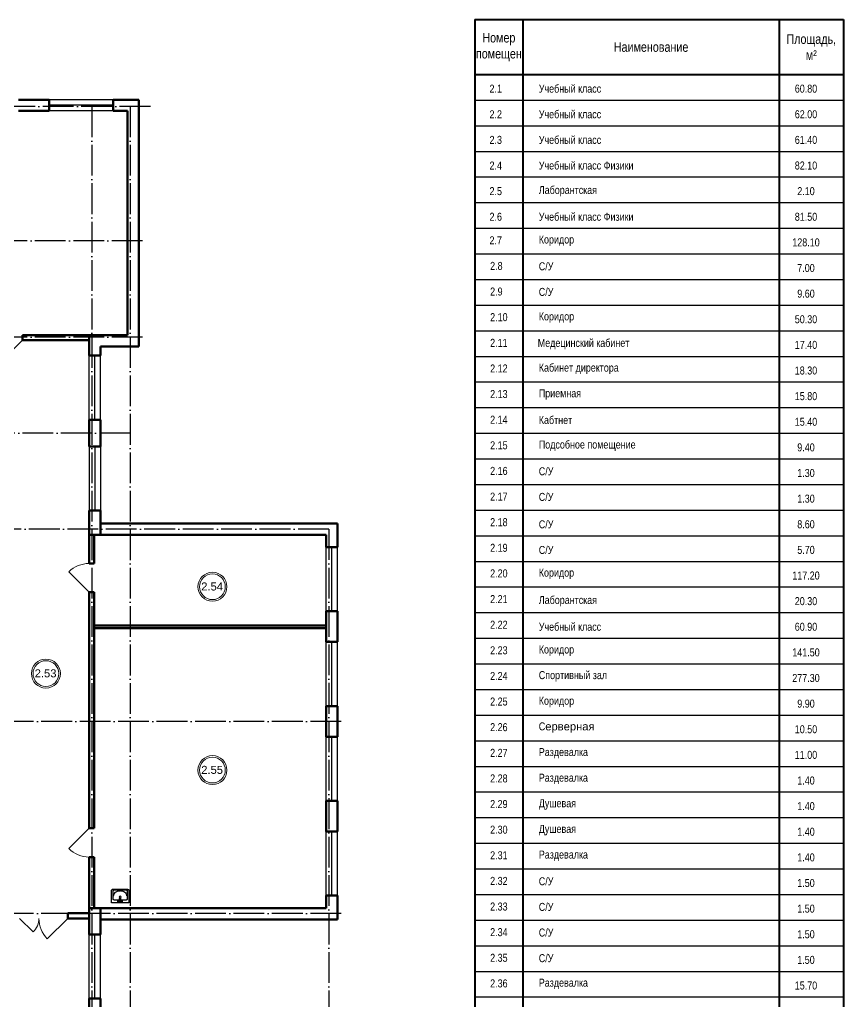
# Model space of a CAD drawing. Header units: millimetres. Extents: x 1982 to 10001982, y -1005230 to 4320529.
# Drawn here: x 2424440 to 2450145, y 1149484 to 1180134 of the extents above; entities that cross this region are included whole.
import ezdxf
from ezdxf.enums import TextEntityAlignment as Align

# ---------------------------------------------------------------- set-up
doc = ezdxf.new("R2010")
doc.units = ezdxf.units.MM
doc.linetypes.add('ACAD_ISO04W100', pattern=[30, 24, -3, 0, -3])
doc.layers.add('Двери', color=250, linetype='Continuous', lineweight=5)
doc.layers.add('Стены', color=7, linetype='Continuous', lineweight=50)
for name, color, linetype in [('Окна', 127, 'Continuous'), ('Оси', 30, 'Continuous'), ('размеры оси', 163, 'Continuous')]:
    doc.layers.add(name, color=color, linetype=linetype)
doc.styles.add('_ТАБЛИЧНЫЙ(1-100)', font='arial.ttf', dxfattribs={"width": 0.8, "height": 300})
doc.styles.add('Style-Arial', font='arial.ttf')

# ---------------------------------------------------------------- blocks, each defined once
blk = doc.blocks.new('Rac7')
at = {"color": 0}
for p, q in [((-39501, -24232), (-39501, -23830)), ((-39474, -23808), (-38988, -23808)), ((-39457, -23859), (-39457, -24115)), ((-39032, -23838), (-39430, -23838)), ((-39221, -23855), (-39241, -23855)), ((-39005, -24115), (-39005, -23859)), ((-39005, -23859), (-39005, -23859)), ((-38961, -23830), (-38961, -24232)), ((-39430, -24136), (-39253, -24136)), ((-39297, -24164), (-39253, -24164)), ((-39297, -24194), (-39297, -24164)), ((-39165, -24194), (-39297, -24194)), ((-39253, -24186), (-39253, -24094)), ((-39253, -24186), (-39209, -24186)), ((-39209, -24186), (-39209, -24094)), ((-39209, -24136), (-39032, -24136)), ((-39209, -24164), (-39165, -24164)), ((-39165, -24164), (-39165, -24194)), ((-38961, -24232), (-39501, -24232))]:
    blk.add_line(p, q, dxfattribs=at)
at = {"color": 0, "extrusion": (0, 0, -1)}
for centre, major_axis, start_param, end_param in [((-39474, -23830), (-27, 0), 0, 1.570796), ((-39430, -23859), (-27, 0), 0, 1.570796), ((-39241, -24007), (-194, 0), 0, 1.570796), ((-39221, -24007), (-194, 0), 1.570796, 3.141593), ((-39032, -23859), (-27, 0), 1.570796, 3.141593), ((-38988, -23830), (-27, 0), 1.570796, 3.141593), ((-39430, -24115), (-27, 0), -1.570796, 0), ((-39231, -24104), (-25.3, 0), 0.552816, 2.588777), ((-39032, -24115), (-27, 0), -3.141593, -1.570796)]:
    blk.add_ellipse(centre, major_axis=major_axis, ratio=0.785714, start_param=start_param, end_param=end_param, dxfattribs=at)
blk.add_ellipse((-39231, -24048), major_axis=(-27.9, 0), ratio=0.785714, dxfattribs=at)

msp = doc.modelspace()

# ---------------------------------------------------------------- linework, layer by layer
at = {"color": 0, "linetype": 'ByBlock', "lineweight": 40}
for p, q in [((2438644.978, 1180133.625), (2450144.978, 1180133.625)), ((2438644.978, 1180133.625), (2438644.978, 1148021.199)), ((2440144.978, 1180133.625), (2440144.978, 1148021.199)), ((2448144.978, 1180133.625), (2448144.978, 1148021.199)), ((2450144.978, 1180133.625), (2450144.978, 1148021.199)), ((2438644.978, 1178421.199), (2450144.978, 1178421.199))]:
    msp.add_line(p, q, dxfattribs=at)
at = {"color": 0, "linetype": 'ByBlock', "lineweight": -2}
for p, q in [((2438644.978, 1177621.199), (2450144.978, 1177621.199)), ((2438644.978, 1176821.199), (2450144.978, 1176821.199)), ((2438644.978, 1176021.199), (2450144.978, 1176021.199)), ((2438644.978, 1175221.199), (2450144.978, 1175221.199)), ((2438644.978, 1174421.199), (2450144.978, 1174421.199)), ((2438644.978, 1173621.199), (2450144.978, 1173621.199)), ((2438644.978, 1172821.199), (2450144.978, 1172821.199)), ((2438644.978, 1172021.199), (2450144.978, 1172021.199)), ((2438644.978, 1171221.199), (2450144.978, 1171221.199)), ((2438644.978, 1170421.199), (2450144.978, 1170421.199)), ((2438644.978, 1169621.199), (2450144.978, 1169621.199)), ((2438644.978, 1168821.199), (2450144.978, 1168821.199)), ((2438644.978, 1168021.199), (2450144.978, 1168021.199)), ((2438644.978, 1167221.199), (2450144.978, 1167221.199)), ((2438644.978, 1166421.199), (2450144.978, 1166421.199)), ((2438644.978, 1165621.199), (2450144.978, 1165621.199)), ((2438644.978, 1164821.199), (2450144.978, 1164821.199)), ((2438644.978, 1164021.199), (2450144.978, 1164021.199)), ((2438644.978, 1163221.199), (2450144.978, 1163221.199)), ((2438644.978, 1162421.199), (2450144.978, 1162421.199)), ((2438644.978, 1161621.199), (2450144.978, 1161621.199)), ((2438644.978, 1160821.199), (2450144.978, 1160821.199)), ((2438644.978, 1160021.199), (2450144.978, 1160021.199)), ((2438644.978, 1159221.199), (2450144.978, 1159221.199)), ((2438644.978, 1158421.199), (2450144.978, 1158421.199)), ((2438644.978, 1157621.199), (2450144.978, 1157621.199)), ((2438644.978, 1156821.199), (2450144.978, 1156821.199)), ((2438644.978, 1156021.199), (2450144.978, 1156021.199)), ((2438644.978, 1155221.199), (2450144.978, 1155221.199)), ((2438644.978, 1154421.199), (2450144.978, 1154421.199)), ((2438644.978, 1153621.199), (2450144.978, 1153621.199)), ((2438644.978, 1152821.199), (2450144.978, 1152821.199)), ((2438644.978, 1152021.199), (2450144.978, 1152021.199)), ((2438644.978, 1151221.199), (2450144.978, 1151221.199)), ((2438644.978, 1150421.199), (2450144.978, 1150421.199)), ((2438644.978, 1149621.199), (2450144.978, 1149621.199))]:
    msp.add_line(p, q, dxfattribs=at)
msp.add_line((2434010.421, 1152394.059), (2426610.421, 1152394.059))
at = {"color": 7, "linetype": 'Continuous', "lineweight": 13}
for centre, radius in [((2430456.897, 1162429.112), 452.013), ((2430456.897, 1162429.112), 402.013), ((2425260.017, 1159717.807), 452.013), ((2425260.017, 1159717.807), 402.013), ((2430456.897, 1156704.243), 452.013), ((2430456.897, 1156704.243), 402.013)]:
    msp.add_circle(centre, radius, dxfattribs=at)
at = {"layer": 'Двери'}
for p, q in [((2424529.252, 1170124.059), (2423892.856, 1169487.663)), ((2426610.425, 1162255.834), (2425974.026, 1162892.233)), ((2426610.425, 1154890.011), (2425974.026, 1154253.612)), ((2424440.421, 1152074.059), (2424864.685, 1151649.795)), ((2425940.421, 1152074.059), (2425304.025, 1151437.663))]:
    msp.add_line(p, q, dxfattribs=at)
for centre, radius, start, end in [((2426610.425, 1162255.834), 900.004, 90, 135), ((2426610.425, 1154890.011), 900.004, 225, 270), ((2424440.421, 1152074.059), 600, 315, 0), ((2425940.421, 1152074.059), 900, 180, 225)]:
    msp.add_arc(centre, radius, start, end, dxfattribs=at)
at = {"layer": 'Окна'}
for p, q in [((2427360.421, 1177634.059), (2425360.421, 1177634.059)), ((2427360.421, 1177459.059), (2425360.421, 1177459.059)), ((2427360.421, 1177284.059), (2425360.421, 1177284.059)), ((2426610.421, 1167644.059), (2426610.421, 1169644.059)), ((2426785.421, 1167644.059), (2426785.421, 1169644.059)), ((2426960.421, 1167644.059), (2426960.421, 1169644.059)), ((2426610.421, 1167534.059), (2426610.421, 1167644.059)), ((2426960.421, 1167534.059), (2426960.421, 1167644.059)), ((2426610.421, 1166804.059), (2426610.421, 1164804.059)), ((2426785.421, 1166804.059), (2426785.421, 1164804.059)), ((2426960.421, 1166804.059), (2426960.421, 1164804.059)), ((2434010.421, 1161664.059), (2434010.421, 1163664.059)), ((2434185.421, 1161664.059), (2434185.421, 1163664.059)), ((2434360.421, 1161664.059), (2434360.421, 1163664.059)), ((2434010.421, 1158704.059), (2434010.421, 1160704.059)), ((2434185.421, 1158704.059), (2434185.421, 1160704.059)), ((2434360.421, 1158704.059), (2434360.421, 1160704.059)), ((2434010.421, 1155744.059), (2434010.421, 1157744.059)), ((2434185.421, 1155744.059), (2434185.421, 1157744.059)), ((2434360.421, 1155744.059), (2434360.421, 1157744.059)), ((2434010.421, 1152784.059), (2434010.421, 1154784.059)), ((2434185.421, 1152784.059), (2434185.421, 1154784.059)), ((2434360.421, 1152784.059), (2434360.421, 1154784.059)), ((2426610.421, 1149574.059), (2426610.421, 1151574.059)), ((2426785.421, 1149574.059), (2426785.421, 1151574.059)), ((2426960.421, 1149574.059), (2426960.421, 1151574.059))]:
    msp.add_line(p, q, dxfattribs=at)
at = {"layer": 'Оси', "linetype": 'ACAD_ISO04W100', "ltscale": 40}
for p, q in [((2428521.122, 1177424.059), (2343540.724, 1177424.059)), ((2426690.421, 1177424.059), (2426690.421, 1133402.682)), ((2427890.421, 1177424.059), (2427890.421, 1133402.682)), ((2428276.32, 1173224.059), (2343540.724, 1173224.059)), ((2428276.32, 1170224.059), (2343540.724, 1170224.059)), ((2427890.421, 1167224.059), (2343540.724, 1167224.059)), ((2434090.421, 1164224.059), (2343540.724, 1164224.059)), ((2434090.421, 1164224.059), (2434090.421, 1133402.682)), ((2434475.298, 1158224.059), (2343540.724, 1158224.059)), ((2434475.298, 1152224.059), (2343540.724, 1152224.059))]:
    msp.add_line(p, q, dxfattribs=at)
at = {"layer": 'Стены'}
for p, q in [((2425360.421, 1177634.059), (2424400.421, 1177634.059)), ((2425360.421, 1177284.059), (2425360.421, 1177634.059)), ((2428160.421, 1177634.059), (2427360.421, 1177634.059)), ((2427360.421, 1177284.059), (2427360.421, 1177634.059)), ((2428160.421, 1177634.059), (2428160.421, 1169934.059)), ((2425360.421, 1177284.059), (2424400.421, 1177284.059)), ((2427810.421, 1177284.059), (2427360.421, 1177284.059)), ((2427810.421, 1177284.059), (2427810.421, 1170284.059)), ((2424529.252, 1170284.059), (2427810.421, 1170284.059)), ((2424529.252, 1170284.059), (2424529.252, 1170124.059)), ((2426610.421, 1169644.059), (2426610.421, 1170284.059)), ((2424529.252, 1170124.059), (2426610.421, 1170124.059)), ((2428160.421, 1169934.059), (2426960.421, 1169934.059)), ((2426960.421, 1169644.059), (2426960.421, 1169934.059)), ((2426610.421, 1169644.059), (2426960.421, 1169644.059)), ((2426610.421, 1166804.059), (2426610.421, 1167644.059)), ((2426610.421, 1167644.059), (2426960.421, 1167644.059)), ((2426960.421, 1166804.059), (2426960.421, 1167644.059)), ((2426610.421, 1166804.059), (2426960.421, 1166804.059)), ((2426610.421, 1163155.843), (2426610.421, 1164804.059)), ((2426610.421, 1164804.059), (2426960.421, 1164804.059)), ((2426960.421, 1164054.059), (2426960.421, 1164804.059)), ((2434360.421, 1164404.059), (2426960.421, 1164404.059)), ((2434360.421, 1163664.059), (2434360.421, 1164404.059)), ((2434010.421, 1164054.059), (2426610.421, 1164054.059)), ((2426770.421, 1163155.843), (2426770.421, 1164054.059)), ((2426960.421, 1164054.059), (2434010.421, 1164054.059)), ((2434010.421, 1163664.059), (2434010.421, 1164054.059)), ((2434360.421, 1163664.059), (2434010.421, 1163664.059)), ((2426610.421, 1163155.843), (2426770.421, 1163155.843)), ((2426610.421, 1154890.003), (2426610.421, 1162255.843)), ((2426610.421, 1162255.843), (2426770.421, 1162255.843)), ((2426770.421, 1154890.003), (2426770.421, 1162255.843)), ((2434010.421, 1160704.059), (2434010.421, 1161664.059)), ((2434360.421, 1161664.059), (2434010.421, 1161664.059)), ((2434360.421, 1160704.059), (2434360.421, 1161664.059)), ((2434010.421, 1161214.059), (2426770.421, 1161214.059)), ((2434010.421, 1161134.059), (2426770.421, 1161134.059)), ((2434360.421, 1160704.059), (2434010.421, 1160704.059)), ((2434010.421, 1157744.059), (2434010.421, 1158704.059)), ((2434360.421, 1158704.059), (2434010.421, 1158704.059)), ((2434360.421, 1157744.059), (2434360.421, 1158704.059)), ((2434360.421, 1157744.059), (2434010.421, 1157744.059)), ((2434010.421, 1154784.059), (2434010.421, 1155744.059)), ((2434360.421, 1155744.059), (2434010.421, 1155744.059)), ((2434360.421, 1154784.059), (2434360.421, 1155744.059)), ((2426610.421, 1154890.003), (2426770.421, 1154890.003)), ((2434360.421, 1154784.059), (2434010.421, 1154784.059)), ((2426610.421, 1152074.059), (2426610.421, 1153990.003)), ((2426610.421, 1153990.003), (2426770.421, 1153990.003)), ((2426770.421, 1152394.059), (2426770.421, 1153990.003)), ((2434010.421, 1152394.059), (2434010.421, 1152784.059)), ((2434360.421, 1152784.059), (2434010.421, 1152784.059)), ((2434360.421, 1152044.059), (2434360.421, 1152784.059)), ((2425940.421, 1152234.059), (2426610.421, 1152234.059)), ((2425940.421, 1152234.059), (2425940.421, 1152074.059)), ((2426610.421, 1152394.059), (2434010.421, 1152394.059)), ((2426960.421, 1152044.059), (2426960.421, 1152394.059)), ((2425940.421, 1152074.059), (2426610.421, 1152074.059)), ((2426610.421, 1151574.059), (2426610.421, 1152074.059)), ((2426960.421, 1151574.059), (2426960.421, 1152044.059)), ((2434360.421, 1152044.059), (2426960.421, 1152044.059)), ((2426610.421, 1151574.059), (2426960.421, 1151574.059)), ((2426610.421, 1148874.059), (2426610.421, 1149574.059)), ((2426610.421, 1149574.059), (2426960.421, 1149574.059)), ((2426960.421, 1148874.059), (2426960.421, 1149574.059))]:
    msp.add_line(p, q, dxfattribs=at)

# ---------------------------------------------------------------- block references
at = {"layer": 'размеры оси', "color": 7, "lineweight": 0}
msp.add_blockref('Rac7', (2466806.513, 1176790.458), dxfattribs=at)

# ---------------------------------------------------------------- texts
at = {"color": 7, "linetype": 'Continuous', "lineweight": 13, "style": 'Style-Arial'}
for s, p in [('2.54', (2430106.784, 1162561.862)), ('2.53', (2424909.904, 1159850.556)), ('2.55', (2430106.784, 1156836.993))]:
    msp.add_text(s, height=250, dxfattribs=at).set_placement(p, align=Align.TOP_LEFT)
at = {"color": 0, "linetype": 'ByBlock', "lineweight": -2, "attachment_point": 5, "style": '_ТАБЛИЧНЫЙ(1-100)'}
for s, insert, char_height, width in [('Номер помещен', (2439394.978, 1179277.412), 300, 1300), ('Наименование', (2444144.978, 1179277.412), 300, 7800), ('Площадь, м²', (2449144.978, 1179277.412), 300, 1800), ('2.1', (2439297.336, 1177977.658), 250, 7800), ('\\pxql;Учебный класс', (2447063.596, 1177977.658), 250, 12845.89456), ('60.80', (2448978.902, 1177977.658), 250, 7800), ('2.2', (2439297.336, 1177177.658), 250, 7800), ('\\pxql;Учебный класс', (2447063.596, 1177177.658), 250, 12845.89456), ('62.00', (2448978.902, 1177177.658), 250, 7800), ('2.3', (2439297.336, 1176377.658), 250, 7800), ('\\pxql;Учебный класс', (2447063.596, 1176377.658), 250, 12845.89456), ('61.40', (2448978.902, 1176377.658), 250, 7800), ('\\pxql;Учебный класс Физики', (2447063.596, 1175577.658), 250, 12845.89456), ('2.4', (2439297.336, 1175577.658), 250, 7800), ('82.10', (2448978.902, 1175577.658), 250, 7800), ('2.5', (2439297.336, 1174777.658), 250, 7800), ('\\pxql;Лаборантская', (2447063.596, 1174777.658), 250, 12845.89456), ('2.10', (2448978.902, 1174777.658), 250, 7800), ('2.6', (2439297.336, 1173977.658), 250, 7800), ('\\pxql;Учебный класс Физики', (2447063.596, 1173977.658), 250, 12845.89456), ('81.50', (2448978.902, 1173977.658), 250, 7800), ('2.7', (2439297.336, 1173242.97), 250, 7800), ('\\pxql;Коридор', (2447063.596, 1173231.514), 250, 12845.89456), ('128.10', (2448978.902, 1173177.658), 250, 7800), ('\\pxql;2.8', (2443023.257, 1172442.97), 250, 7800), ('\\pxql;С/У', (2447063.596, 1172431.514), 250, 12845.89456), ('7.00', (2448978.902, 1172377.658), 250, 7800), ('\\pxql;2.9', (2443023.257, 1171642.97), 250, 7800), ('\\pxql;С/У', (2447063.596, 1171631.514), 250, 12845.89456), ('9.60', (2448978.902, 1171577.658), 250, 7800), ('\\pxql;2.10', (2443023.257, 1170842.97), 250, 7800), ('\\pxql;Коридор', (2447063.596, 1170831.514), 250, 12845.89456), ('50.30', (2448978.902, 1170777.658), 250, 7800), ('\\pxql;2.11', (2443023.257, 1170042.97), 250, 7800), ('\\pxql;Медецинский кабинет', (2447031.069, 1170004.967), 250, 12845.89456), ('17.40', (2448978.902, 1169977.658), 250, 7800), ('\\pxql;2.12', (2443023.257, 1169242.97), 250, 7800), ('\\pxql;Кабинет директора', (2447063.596, 1169231.514), 250, 12845.89456), ('18.30', (2448978.902, 1169177.658), 250, 7800), ('\\pxql;2.13', (2443023.257, 1168442.97), 250, 7800), ('\\pxql;Приемная', (2447063.596, 1168431.514), 250, 12845.89456), ('15.80', (2448978.902, 1168377.658), 250, 7800), ('\\pxql;2.14', (2443023.257, 1167642.97), 250, 7800), ('\\pxql;Кабтнет', (2447063.596, 1167631.514), 250, 12845.89456), ('15.40', (2448978.902, 1167577.658), 250, 7800), ('\\pxql;2.15', (2443023.257, 1166842.97), 250, 7800), ('\\pxql;Подсобное помещение', (2447063.596, 1166831.514), 250, 12845.89456), ('9.40', (2448978.902, 1166777.658), 250, 7800), ('\\pxql;2.16', (2443023.257, 1166042.97), 250, 7800), ('\\pxql;С/У', (2447063.596, 1166031.514), 250, 12845.89456), ('1.30', (2448978.902, 1165977.658), 250, 7800), ('\\pxql;2.17', (2443023.257, 1165242.97), 250, 7800), ('\\pxql;С/У', (2447063.596, 1165231.514), 250, 12845.89456), ('1.30', (2448978.902, 1165177.658), 250, 7800), ('\\pxql;2.18', (2443023.257, 1164442.97), 250, 7800), ('\\pxql;С/У', (2447063.596, 1164375.301), 250, 12845.89456), ('8.60', (2448978.902, 1164377.658), 250, 7800), ('\\pxql;2.19', (2443023.257, 1163642.97), 250, 7800), ('\\pxql;С/У', (2447063.596, 1163575.301), 250, 12845.89456), ('5.70', (2448978.902, 1163577.658), 250, 7800), ('\\pxql;2.20', (2443023.257, 1162842.97), 250, 7800), ('\\pxql;Коридор', (2447063.596, 1162831.514), 250, 12845.89456), ('117.20', (2448978.902, 1162777.658), 250, 7800), ('\\pxql;2.21', (2443023.257, 1162042.97), 250, 7800), ('\\pxql;Лаборантская', (2447063.596, 1161977.658), 250, 12845.89456), ('20.30', (2448978.902, 1161977.658), 250, 7800), ('\\pxql;2.22', (2443023.257, 1161242.97), 250, 7800), ('\\pxql;Учебный класс ', (2447063.596, 1161177.658), 250, 12845.89456), ('60.90', (2448978.902, 1161177.658), 250, 7800), ('\\pxql;2.23', (2443023.257, 1160442.97), 250, 7800), ('\\pxql;Коридор', (2447063.596, 1160431.514), 250, 12845.89456), ('141.50', (2448978.902, 1160377.658), 250, 7800), ('\\pxql;Спортивный зал', (2447063.596, 1159631.514), 250, 12845.89456), ('\\pxql;2.24', (2443023.257, 1159642.97), 250, 7800), ('277.30', (2448978.902, 1159577.658), 250, 7800), ('\\pxql;2.25', (2443023.257, 1158842.97), 250, 7800), ('\\pxql;Коридор', (2447063.596, 1158831.514), 250, 12845.89456), ('9.90', (2448978.902, 1158777.658), 250, 7800), ('\\pxql;2.26', (2443023.257, 1158042.97), 250, 7800), ('\\pxql;С{\\W1;\\C256;ерверная}', (2447063.596, 1158031.514), 250, 12845.89456), ('10.50', (2448978.902, 1157977.658), 250, 7800), ('\\pxql;2.27', (2443023.257, 1157242.97), 250, 7800), ('\\pxql;Раздевалка', (2447063.596, 1157231.514), 250, 12845.89456), ('11.00', (2448978.902, 1157177.658), 250, 7800), ('\\pxql;2.28', (2443023.257, 1156442.97), 250, 7800), ('\\pxql;Раздевалка', (2447063.596, 1156431.514), 250, 12845.89456), ('1.40', (2448978.902, 1156377.658), 250, 7800), ('\\pxql;Душевая', (2447063.596, 1155631.514), 250, 12845.89456), ('\\pxql;2.29', (2443023.257, 1155642.97), 250, 7800), ('1.40', (2448978.902, 1155577.658), 250, 7800), ('\\pxql;2.30', (2443023.257, 1154842.97), 250, 7800), ('\\pxql;Душевая', (2447063.596, 1154831.514), 250, 12845.89456), ('1.40', (2448978.902, 1154777.658), 250, 7800), ('\\pxql;2.31', (2443023.257, 1154042.97), 250, 7800), ('\\pxql;Раздевалка', (2447063.596, 1154031.514), 250, 12845.89456), ('1.40', (2448978.902, 1153977.658), 250, 7800), ('\\pxql;2.32', (2443023.257, 1153242.97), 250, 7800), ('\\pxql;С/У', (2447063.596, 1153231.514), 250, 12845.89456), ('1.50', (2448978.902, 1153177.658), 250, 7800), ('\\pxql;2.33', (2443023.257, 1152442.97), 250, 7800), ('\\pxql;С/У', (2447063.596, 1152431.514), 250, 12845.89456), ('1.50', (2448978.902, 1152377.658), 250, 7800), ('\\pxql;2.34', (2443023.257, 1151642.97), 250, 7800), ('\\pxql;С/У', (2447063.596, 1151631.514), 250, 12845.89456), ('1.50', (2448978.902, 1151577.658), 250, 7800), ('\\pxql;2.35', (2443023.257, 1150842.97), 250, 7800), ('\\pxql;С/У', (2447063.596, 1150831.514), 250, 12845.89456), ('1.50', (2448978.902, 1150777.658), 250, 7800), ('\\pxql;2.36', (2443023.257, 1150042.97), 250, 7800), ('\\pxql;Раздевалка', (2447063.596, 1150031.514), 250, 12845.89456), ('15.70', (2448978.902, 1149977.658), 250, 7800)]:
    msp.add_mtext(s, dxfattribs=dict(at, insert=insert, char_height=char_height, width=width))

doc.saveas('drawing.dxf')
